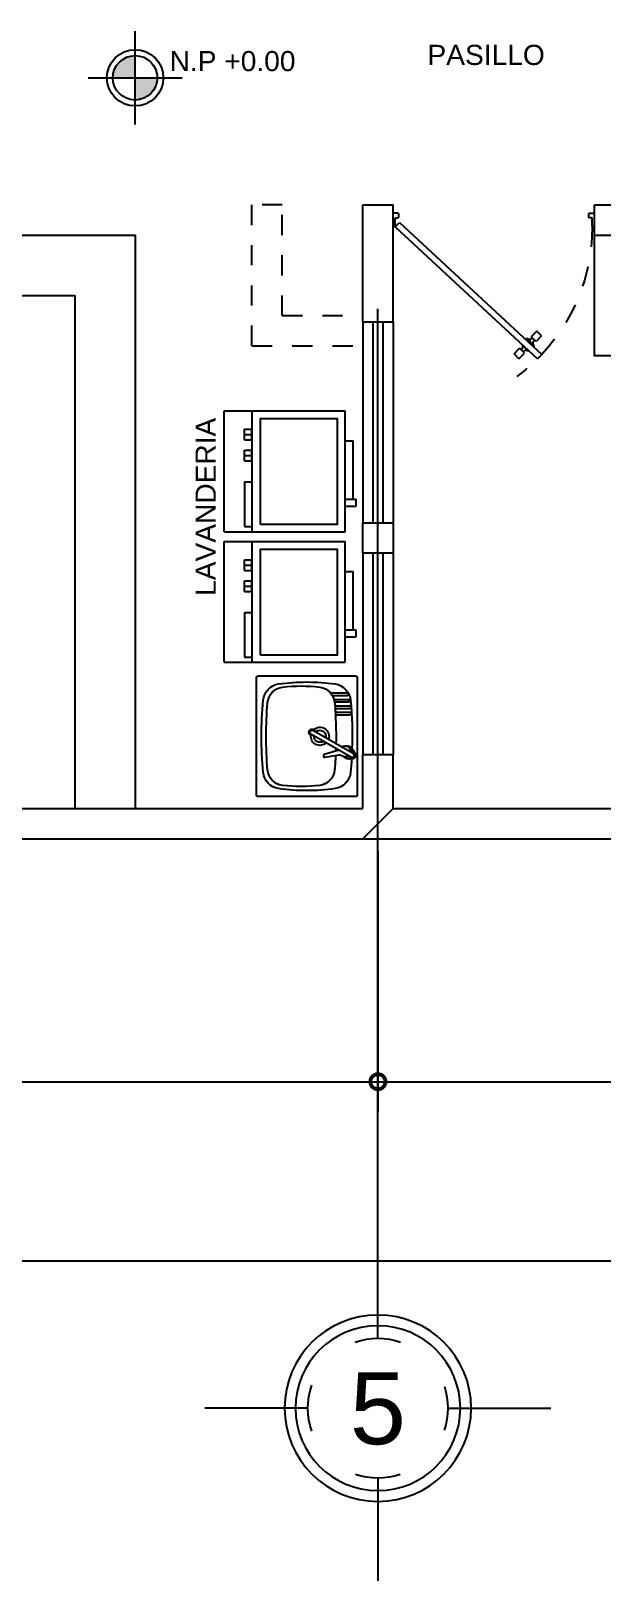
# Model space of a CAD drawing. Header units: inches. Extents: x -370 to 18, y -197 to 199.
# Drawn here: x -311.14 to -308.3, y 101.6 to 109.3 of the extents above; entities that cross this region are included whole.
import ezdxf
from ezdxf.enums import TextEntityAlignment as Align

# ---------------------------------------------------------------- set-up
doc = ezdxf.new("R2010")
doc.units = ezdxf.units.IN
doc.header["$MEASUREMENT"] = 0
doc.header["$PDMODE"] = 34
doc.header["$PDSIZE"] = 0.2
for name, pattern in [('CENTER2', [28.575, 19.05, -3.175, 3.175, -3.175]), ('DASHED', [0.75, 0.5, -0.25]), ('RAYITAS', [0.375, 0.25, -0.125])]:
    doc.linetypes.add(name, pattern=pattern)
for name, color, linetype in [('artefactos', 1, 'Continuous'), ('MUEBLES', 7, 'Continuous'), ('sanitarios', 9, 'Continuous')]:
    doc.layers.add(name, color=color, linetype=linetype)
doc.styles.get("Standard").update_dxf_attribs({"font": 'arial.ttf'})
doc.dimstyles.new('E100', dxfattribs={"dimtxt": 0.15, "dimasz": 0.15, "dimexe": 0.15, "dimexo": 0.0625, "dimgap": 0.09, "dimtad": 1, "dimzin": 0, "dimdsep": 46, "dimtxsty": 'Standard', "dimblk": 'DOTSMALL', "dimcen": 0.09, "dimdle": 0.15, "dimclrd": 1, "dimclre": 1, "dimclrt": 2, "dimazin": 0, "dimtfac": 1, "dimtofl": 0, "dimtmove": 1, "dimatfit": 1, "dimldrblk": 'OPEN90', "dimfxl": 1, "dimtolj": 1, "dimtzin": 0, "dimarcsym": 0})

# ---------------------------------------------------------------- blocks, each defined once
blk = doc.blocks.new('lava_pl')
at = {"layer": 'artefactos'}
for p, q in [((-0.6, 0.6), (-0.6, 0)), ((-0.6, 0.6), (0, 0.6)), ((0, 0.6), (0, 0)), ((-0.5739, 0.5004), (-0.5739, 0.4614)), ((-0.3522, 0.5004), (-0.5739, 0.5004)), ((-0.3522, 0.5004), (-0.3522, 0.4614)), ((-0.2478, 0.5004), (-0.1957, 0.5004)), ((-0.2478, 0.5004), (-0.2478, 0.4629)), ((-0.2478, 0.4629), (-0.1957, 0.4629)), ((-0.2217, 0.5004), (-0.2217, 0.4629)), ((-0.1957, 0.5004), (-0.1957, 0.4629)), ((-0.1435, 0.5004), (-0.0913, 0.5004)), ((-0.1435, 0.5004), (-0.1435, 0.4629)), ((-0.1435, 0.4629), (-0.0913, 0.4629)), ((-0.1174, 0.5004), (-0.1174, 0.4629)), ((-0.0913, 0.5004), (-0.0913, 0.4629)), ((-0.6, 0.4614), (0, 0.4614)), ((-0.6, 0), (0, 0)), ((-0.4726, 0), (-0.4726, -0.0548)), ((-0.4385, 0), (-0.4385, -0.0548)), ((-0.4726, -0.0548), (-0.4385, -0.0548)), ((-0.4385, 0), (-0.4385, -0.04)), ((-0.4385, -0.04), (-0.1487, -0.04)), ((-0.1487, 0), (-0.1487, -0.04))]:
    blk.add_line(p, q, dxfattribs=at)
blk.add_lwpolyline([(-0.564, 0.4207), (-0.0371, 0.4207), (-0.0371, 0.0402), (-0.564, 0.0402)], close=True, dxfattribs=at)
blk = doc.blocks.new('lavamanos tlimpio')
at = {"layer": 'artefactos'}
for p, q in [((10.65, -10.26), (10.65, -3.47)), ((11.95, -10.39), (11.95, -3.47)), ((13.85, -10.44), (13.85, -3.68)), ((15.15, -10.61), (15.15, -3.68)), ((17.05, -10.69), (17.05, -3.94)), ((18.35, -11.13), (18.35, -3.94)), ((20.25, -11.49), (20.25, -4.83)), ((21.55, -13.01), (21.55, -4.83))]:
    blk.add_line(p, q, dxfattribs=at)
blk.add_lwpolyline([(30, -49.2), (30, -0.8, 0.414214), (29.2, 0), (-29.2, 0, 0.414214), (-30, -0.8), (-30, -49.2, 0.414214), (-29.2, -50), (29.2, -50, 0.414214)], format="xyb", close=True, dxfattribs=at)
for points in [[(-6.29, -2.55, 0.16165), (-7.76, -1.57), (-9.06, -0.79, 0.405288), (-11.23, -2.04), (-11.2, -3.52, 0.262176), (-10.54, -6.18)], [(-9.65, -4.28, 0.344116), (-9.69, -7.67), (-9.51, -8.26, -0.110943), (-9.46, -9.14), (-10.56, -16.01, 0.394589), (-10.1, -16.69), (-9.96, -16.72)], [(-5.35, -7.72, 0.68313), (-7.91, -3.28)], [(-6.85, -9.13, 0.076052), (-7.11, -9.68), (-9.12, -16.34, -0.394589), (-9.83, -16.75), (-9.96, -16.72)]]:
    blk.add_lwpolyline(points, format="xyb", dxfattribs=at)
for points in [[(-10.54, -6.18), (-9.88, -7.38)], [(-10.37, -3.04), (1.13, -22.95)], [(-8.63, -2.04), (2.87, -21.95)]]:
    blk.add_lwpolyline(points, dxfattribs=at)
for centre, radius, start, end in [((-17.1, -12.27), 9, 95.13796, 171.95689), ((0, -202.5), 200, 93.21408, 95.13796), ((-9.5, -2.54), 1.5, 9.298, 247.80454), ((-9.5, -2.54), 1, 30, 210), ((-7.54, -5), 2.75, 152.27935, 192.5302), ((-7.54, -5), 2.75, 351.57883, 108.85895), ((0, -202.5), 200, 84.86204, 91.79155), ((11.3, -3.47), 0.65, 0.00005, 179.99995), ((14.5, -3.68), 0.65, 0.00003, 179.99997), ((17.7, -3.94), 0.65, 0.00002, 179.99998), ((17.1, -12.27), 9, 8.04311, 84.86204), ((20.9, -4.83), 0.65, 0.00003, 179.99994), ((73, -25), 100, 171.95689, 188.04311), ((-15.99, -19.67), 8.5, 94.79116, 172.93355), ((0, -210.5), 200, 92.78428, 94.79116), ((0, -210.5), 200, 91.72044, 92.11947), ((0, -18.5), 4.5, 136.06389, 277.51128), ((0, -210.5), 200, 85.2728, 91.06782), ((0, -18.5), 4.5, 316.1452, 110.34382), ((10.15, -10.26), 0.5, 267.09825, 0), ((12.45, -10.39), 0.5, 180, 266.43994), ((13.35, -10.44), 0.5, 266.18222, 0), ((15.65, -10.61), 0.5, 180, 265.52323), ((15.99, -19.67), 8.5, 7.06645, 86.71255), ((16.55, -10.69), 0.5, 266.46373, 0), ((18.85, -11.13), 0.5, 180, 251.50415), ((19.75, -11.49), 0.5, 245.33979, 0), ((22.05, -13.01), 0.5, 180, 227.71711), ((-73, -25), 100, 351.95689, 8.04311), ((50, -27.85), 75, 172.93355, 187.06645), ((0, -18.5), 3, 144.52332, 275.47668), ((0, -18.5), 3, 314.5724, 105.4276), ((2, -22.45), 1.5, 161.81031, 78.18969), ((2, -22.45), 1, 210, 30), ((-50, -27.85), 75, 352.93355, 7.06645), ((-15.99, -36.03), 8.5, 187.06645, 265.20884), ((15.99, -36.03), 8.5, 274.79116, 352.93355), ((-17.1, -37.73), 9, 188.04311, 264.86204), ((0, 154.8), 200, 265.20884, 274.79116), ((17.1, -37.73), 9, 275.13796, 351.95689), ((0, 152.5), 200, 264.86204, 275.13796)]:
    blk.add_arc(centre, radius, start, end, dxfattribs=at)
blk = doc.blocks.new('*U41')
at = {"layer": 'artefactos', "color": 1}
for p, q in [((0.0113, 0.0338), (0.7171, 0.6895)), ((0.0325, 0.0125), (0.7383, 0.6683)), ((0.6248, 0.6892), (0.6007, 0.6651)), ((0.6007, 0.6651), (0.6287, 0.6371)), ((0.6248, 0.6892), (0.6528, 0.6612)), ((0.6528, 0.6612), (0.6287, 0.6371)), ((0.675, 0.6532), (0.6367, 0.6149)), ((0.7019, 0.6262), (0.6637, 0.588)), ((0.675, 0.6532), (0.6778, 0.6503)), ((0.7019, 0.6262), (0.699, 0.6291)), ((0.7383, 0.6683), (0.7171, 0.6895)), ((0.6367, 0.6149), (0.6396, 0.6121)), ((0.6637, 0.588), (0.6608, 0.5908)), ((0.7099, 0.604), (0.6858, 0.5799)), ((0.7138, 0.552), (0.6858, 0.5799)), ((0.7379, 0.5761), (0.7099, 0.604)), ((0.7379, 0.5761), (0.7138, 0.552)), ((0, 0.0308), (0, -0.0308)), ((0.0083, 0.0338), (0.003, 0.0338)), ((0.0113, 0.0338), (0.0325, 0.0125)), ((0.0113, 0.0308), (0.0113, -0.0112)), ((0.9887, 0.0308), (0.9887, -0.0112)), ((0.9917, 0.0338), (0.997, 0.0338)), ((1, 0.0308), (1, -0.0308)), ((0.0252, -0.0338), (0.003, -0.0338)), ((0.0113, -0.0112), (0.0252, -0.0112)), ((0.0282, -0.0142), (0.0282, -0.0308)), ((0.9718, -0.0142), (0.9718, -0.0308)), ((0.9887, -0.0112), (0.9748, -0.0112)), ((0.9748, -0.0338), (0.997, -0.0338))]:
    blk.add_line(p, q, dxfattribs=at)
at = {"layer": 'artefactos', "color": 1, "linetype": 'RAYITAS', "ltscale": 0.15}
blk.add_arc((0.0613, 0.0338), 0.9279, 0, 53.32906, dxfattribs=at)
at = {"layer": 'artefactos', "color": 1}
for centre, radius, start, end in [((0.6244, 0.6291), 0.0188, 310.96801, 53.15744), ((0.6608, 0.6655), 0.0188, 216.84256, 319.03199), ((0.7142, 0.6121), 0.0188, 130.96801, 233.15744), ((0.6778, 0.5757), 0.0188, 36.84256, 139.03199), ((0.003, 0.0308), 0.003, 90, 180), ((0.0083, 0.0308), 0.003, 0, 90), ((0.9917, 0.0308), 0.003, 90, 180), ((0.997, 0.0308), 0.003, 0, 90), ((0.003, -0.0308), 0.003, 180, 270), ((0.0252, -0.0142), 0.003, 0, 90), ((0.0252, -0.0308), 0.003, 270, 0), ((0.9748, -0.0142), 0.003, 90, 180), ((0.9748, -0.0308), 0.003, 180, 270), ((0.997, -0.0308), 0.003, 270, 0)]:
    blk.add_arc(centre, radius, start, end, dxfattribs=at)
blk = doc.blocks.new('EJE NORTE NUEVO')
at = {"color": 8}
for p, q in [((0, 3.2523), (0, 3.7639)), ((-0.3472, 2.9051), (-0.8588, 2.9051)), ((0.3472, 2.9051), (0.8588, 2.9051))]:
    blk.add_line(p, q, dxfattribs=at)
at = {"color": 2, "linetype": 'CENTER2'}
blk.add_line((0, 2.5579), (0, -2.5579), dxfattribs=at)
at = {"color": 8}
blk.add_circle((0, 2.9051), 0.4631, dxfattribs=at)
at = {"color": 4}
blk.add_circle((0, 2.9051), 0.4093, dxfattribs=at)
at = {"color": 8}
for start, end in [(71.41612, 108.58388), (160.69933, 199.27842), (341.76936, 18.25289), (251.05257, 288.94743)]:
    blk.add_arc((0, 2.9051), 0.3472, start, end, dxfattribs=at)
at = {"color": 4}
blk.add_attdef('A', text='', height=0.3581, dxfattribs=at).set_placement((0, 2.9051), align=Align.MIDDLE_CENTER)
blk = doc.blocks.new('_DotSmall')
at = {"color": 0, "linetype": 'ByBlock', "const_width": 0.5}
blk.add_lwpolyline([(-0.0625, 0, 1), (0.0625, 0, 1)], format="xyb", close=True, dxfattribs=at)
blk = doc.blocks.new('*D83')
at = {"color": 1, "lineweight": -2, "transparency": 16777216}
for p, q in [((-316.8138, 105.2216), (-316.8138, 103.9267)), ((-309.4166, 105.2216), (-309.4166, 103.9267)), ((-316.9638, 104.0767), (-309.2666, 104.0767))]:
    blk.add_line(p, q, dxfattribs=at)
at = {"layer": 'DEFPOINTS', "color": 0, "transparency": 16777216}
for p in [(-316.8138, 105.2841), (-309.4166, 105.2841), (-309.4166, 104.0767)]:
    blk.add_point(p, dxfattribs=at)
at = {"color": 1, "lineweight": -2, "transparency": 16777216, "xscale": 0.15, "yscale": 0.15, "zscale": 0.15, "rotation": 180}
blk.add_blockref('_DotSmall', (-316.8138, 104.0767), dxfattribs=at)
at = {"color": 1, "lineweight": -2, "transparency": 16777216, "xscale": 0.15, "yscale": 0.15, "zscale": 0.15}
blk.add_blockref('_DotSmall', (-309.4166, 104.0767), dxfattribs=at)
at = {"color": 2, "transparency": 16777216, "insert": (-313.1152, 104.2433), "char_height": 0.15, "attachment_point": 5}
blk.add_mtext('\\A1;7.40', dxfattribs=at)
blk = doc.blocks.new('_Open90')
at = {"color": 0, "linetype": 'ByBlock', "lineweight": -2}
for p, q in [((0, 0), (-1, 0)), ((-0.5, 0.5), (0, 0)), ((0, 0), (-0.5, -0.5))]:
    blk.add_line(p, q, dxfattribs=at)
blk = doc.blocks.new('*D84')
at = {"color": 1, "lineweight": -2, "transparency": 16777216}
for p, q in [((-309.4166, 105.2216), (-309.4166, 103.9267)), ((-305.2666, 105.2216), (-305.2666, 103.9267)), ((-309.5666, 104.0767), (-305.1166, 104.0767))]:
    blk.add_line(p, q, dxfattribs=at)
at = {"layer": 'DEFPOINTS', "color": 0, "transparency": 16777216}
for p in [(-309.4166, 105.2841), (-305.2666, 105.2841), (-305.2666, 104.0767)]:
    blk.add_point(p, dxfattribs=at)
at = {"color": 1, "lineweight": -2, "transparency": 16777216, "xscale": 0.15, "yscale": 0.15, "zscale": 0.15, "rotation": 180}
blk.add_blockref('_DotSmall', (-309.4166, 104.0767), dxfattribs=at)
at = {"color": 1, "lineweight": -2, "transparency": 16777216, "xscale": 0.15, "yscale": 0.15, "zscale": 0.15}
blk.add_blockref('_DotSmall', (-305.2666, 104.0767), dxfattribs=at)
at = {"color": 2, "transparency": 16777216, "insert": (-307.3416, 104.2433), "char_height": 0.15, "attachment_point": 5}
blk.add_mtext('\\A1;4.15', dxfattribs=at)
blk = doc.blocks.new('*D85')
at = {"color": 1, "lineweight": -2, "transparency": 16777216}
for p, q in [((-298.8888, 107.1716), (-298.8888, 103.0362)), ((-316.8888, 105.2216), (-316.8888, 103.0362)), ((-317.0388, 103.1862), (-298.7388, 103.1862))]:
    blk.add_line(p, q, dxfattribs=at)
at = {"layer": 'DEFPOINTS', "color": 0, "transparency": 16777216}
for p in [(-298.8888, 107.2341), (-316.8888, 105.2841), (-298.8888, 103.1862)]:
    blk.add_point(p, dxfattribs=at)
at = {"color": 1, "lineweight": -2, "transparency": 16777216, "xscale": 0.15, "yscale": 0.15, "zscale": 0.15, "rotation": 180}
blk.add_blockref('_DotSmall', (-316.8888, 103.1862), dxfattribs=at)
at = {"color": 1, "lineweight": -2, "transparency": 16777216, "xscale": 0.15, "yscale": 0.15, "zscale": 0.15}
blk.add_blockref('_DotSmall', (-298.8888, 103.1862), dxfattribs=at)
at = {"color": 2, "transparency": 16777216, "insert": (-307.8888, 103.3528), "char_height": 0.15, "attachment_point": 5}
blk.add_mtext('\\A1;18.00', dxfattribs=at)
blk = doc.blocks.new('A$C01451027')
h = blk.add_hatch(color=256)
h.dxf.hatch_style = 1
h.paths.add_polyline_path([(-0.1106, 0), (0, 0), (0, 0.1106, 0.414214)])
h = blk.add_hatch(color=256)
h.dxf.hatch_style = 1
h.paths.add_polyline_path([(0, 0), (0, -0.1106, 0.414214), (0.1106, 0)])
at = {"color": 2}
for p, q in [((0, -0.2327), (0, 0.2327)), ((-0.2327, 0), (0.2327, 0))]:
    blk.add_line(p, q, dxfattribs=at)
blk.add_circle((0, 0), 0.1398, dxfattribs=at)
at = {"color": 3}
blk.add_circle((0, 0), 0.1106, dxfattribs=at)

msp = doc.modelspace()

# ---------------------------------------------------------------- linework, layer by layer
at = {"color": 8, "linetype": 'DASHED', "ltscale": 0.2}
for p, q in [((-310.04162, 107.73411), (-310.04162, 108.43411)), ((-309.89162, 108.43411), (-310.04162, 108.43411)), ((-309.89162, 107.88411), (-309.89162, 108.43411)), ((-309.89162, 107.88411), (-309.49162, 107.88411)), ((-310.04162, 107.73411), (-309.49162, 107.73411))]:
    msp.add_line(p, q, dxfattribs=at)
at = {"color": 4}
for p, q in [((-309.49162, 108.43411), (-309.34162, 108.43411)), ((-309.49162, 107.85331), (-309.49162, 108.43411)), ((-309.34162, 107.85331), (-309.34162, 108.43411)), ((-308.34162, 108.28411), (-308.34162, 108.43411)), ((-308.34162, 108.43411), (-305.19162, 108.43411)), ((-308.34162, 108.28411), (-305.34162, 108.28411)), ((-309.49162, 107.85331), (-309.34162, 107.85331)), ((-309.49162, 105.43411), (-309.49162, 105.70331)), ((-309.49162, 105.70331), (-309.34162, 105.70331)), ((-309.34162, 105.43411), (-309.34162, 105.70331)), ((-316.73881, 105.43411), (-309.49162, 105.43411)), ((-309.34162, 105.43411), (-305.34162, 105.43411)), ((-316.88881, 105.28411), (-297.88881, 105.28411))]:
    msp.add_line(p, q, dxfattribs=at)
at = {"color": 1}
for p, q in [((-311.73881, 108.28411), (-310.61924, 108.28411)), ((-310.61924, 105.43411), (-310.61924, 108.28411)), ((-309.49162, 107.85331), (-309.49162, 106.85331)), ((-309.34162, 107.85331), (-309.34162, 106.85331)), ((-309.49162, 106.70331), (-309.49162, 105.70331)), ((-309.34162, 106.70331), (-309.34162, 105.70331))]:
    msp.add_line(p, q, dxfattribs=at)
at = {"color": 8}
for p in [(-316.73881, 107.98411), (-310.91924, 105.43411)]:
    msp.add_line(p, (-310.91924, 107.98411), dxfattribs=at)
at = {"color": 2}
for p, q in [((-309.44162, 107.85331), (-309.44162, 106.85331)), ((-309.39162, 107.85331), (-309.39162, 106.85331)), ((-309.44162, 106.70331), (-309.44162, 105.70331)), ((-309.39162, 106.70331), (-309.39162, 105.70331))]:
    msp.add_line(p, q, dxfattribs=at)
msp.add_line((-309.34162, 105.43411), (-309.49162, 105.28411))
at = {"color": 1}
msp.add_lwpolyline([(-308.34162, 108.28411), (-305.34162, 108.28411), (-305.34162, 107.68411), (-308.34162, 107.68411)], close=True, dxfattribs=at)
at = {"color": 4}
msp.add_lwpolyline([(-309.49162, 106.85331), (-309.34162, 106.85331), (-309.34162, 106.70331), (-309.49162, 106.70331)], close=True, dxfattribs=at)

# ---------------------------------------------------------------- block references
msp.add_blockref('A$C01451027', (-310.62175, 109.06577))
ref = msp.add_blockref('EJE NORTE NUEVO', (-309.41662, 105.35911), dxfattribs=dict(xscale=-1, rotation=180))
ref.add_attrib('A', '5', dxfattribs={"color": 4, "height": 0.35811}).set_placement((-309.41662, 102.45397), align=Align.MIDDLE_CENTER)
at = {"layer": 'artefactos', "xscale": -1, "rotation": 180}
msp.add_blockref('*U41', (-309.34162, 108.35909), dxfattribs=at)
at = {"layer": 'artefactos', "rotation": 90}
for p in [(-309.57923, 107.4102), (-309.57923, 106.76086)]:
    msp.add_blockref('lava_pl', p, dxfattribs=at)
at = {"layer": 'sanitarios', "xscale": -0.01000000000203727, "yscale": 0.01000000000021828, "zscale": 0.01, "rotation": 270}
msp.add_blockref('lavamanos tlimpio', (-309.51936, 105.79324), dxfattribs=at)

# ---------------------------------------------------------------- texts
at = {"color": 2, "insert": (-309.17062, 109.22974), "char_height": 0.1, "attachment_point": 1}
msp.add_mtext('PASILLO', dxfattribs=at)
at = {"color": 2, "insert": (-310.32155, 106.49127), "char_height": 0.1, "attachment_point": 1, "rotation": 90}
msp.add_mtext('LAVANDERIA', dxfattribs=at)
at = {"layer": 'MUEBLES', "color": 2}
msp.add_text('N.P +0.00', height=0.1, dxfattribs=at).set_placement((-310.45076, 109.09899))

# ---------------------------------------------------------------- dimensions: what is measured, and where the dimension line sits
for base, p1, p2, picture, middle in [((-298.88881, 103.18624), (-316.88881, 105.28411), (-298.88881, 107.23411), '*D85', (-307.88881, 103.35283)), ((-309.41662, 104.07674), (-316.81381, 105.28411), (-309.41662, 105.28411), '*D83', (-313.11521, 104.24333)), ((-305.26662, 104.07674), (-309.41662, 105.28411), (-305.26662, 105.28411), '*D84', (-307.34162, 104.24333))]:
    dim = msp.add_linear_dim(base=base, p1=p1, p2=p2, dimstyle='E100')
    dim.commit()
    dim.dimension.update_dxf_attribs({"geometry": picture, "text_midpoint": middle})

doc.saveas('drawing.dxf')
